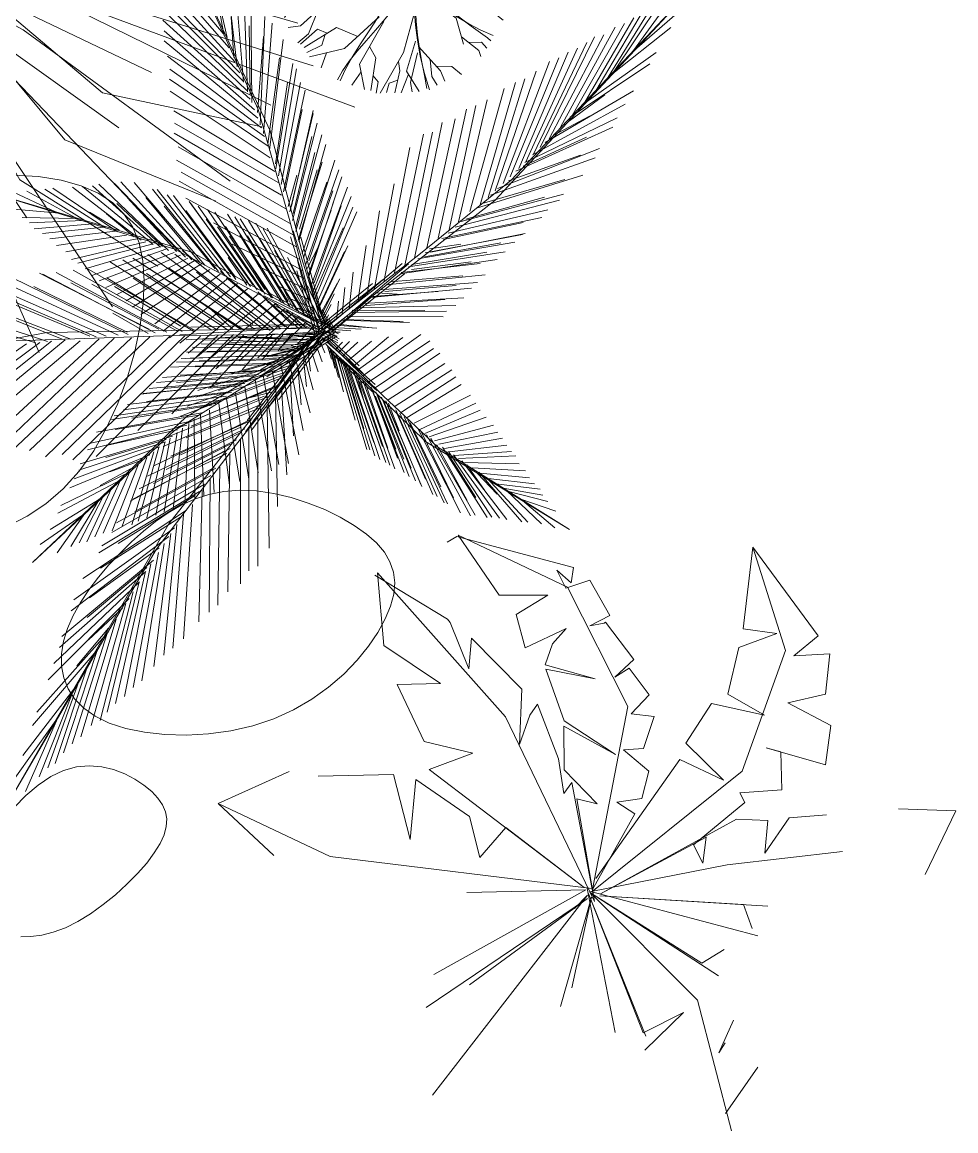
# Model space of a CAD drawing. Header units: metres. Extents: x 2 to 659295185, y -28 to 1124222152.
# Drawn here: x 658249.068 to 658249.552, y 1124153.704 to 1124154.279 of the extents above; entities that cross this region are included whole.
import ezdxf

# ---------------------------------------------------------------- set-up
doc = ezdxf.new("R2010")
doc.units = ezdxf.units.M
doc.header["$MEASUREMENT"] = 0
doc.linetypes.add('0', pattern=[0])
doc.layers.get('0').update_dxf_attribs({"linetype": 'CONTINUOUS'})
doc.layers.add('DPIC_Poligonal P1', color=7, linetype='CONTINUOUS', lineweight=50, true_color=0x46387c)

# ---------------------------------------------------------------- blocks, each defined once
blk = doc.blocks.new('JUNIPER1')
at = {"color": 104, "linetype": 'Continuous', "lineweight": 0}
for p, q in [((0.1128, 0.8098), (0.1066, 0.9591)), ((0.1137, 0.8205), (0.1389, 0.9555)), ((0.1082, 0.7585), (0.0949, 0.9258)), ((0.1065, 0.7399), (0.0873, 0.9053)), ((0.1077, 0.7531), (0.1421, 0.9)), ((0.1037, 0.7101), (0.0782, 0.8934)), ((0.1005, 0.6775), (0.0728, 0.8698)), ((0.097, 0.6428), (0.0652, 0.8493)), ((0.1, 0.6726), (0.1502, 0.8436)), ((0.0934, 0.6107), (0.0555, 0.8321)), ((0.0964, 0.6378), (0.1545, 0.818)), ((0.0869, 0.5542), (0.0354, 0.7921)), ((0.0899, 0.5785), (0.0472, 0.8063)), ((0.0846, 0.5356), (0.0306, 0.7739)), ((0.082, 0.5142), (0.023, 0.7534)), ((0.0886, 0.5678), (0.162, 0.7562)), ((0.0795, 0.4954), (0.0132, 0.7361)), ((0.0843, 0.5331), (0.1657, 0.7253)), ((0.0762, 0.4714), (0.0057, 0.7157)), ((0.0996, 0.631), (0.1228, 0.7147)), ((0.0736, 0.4526), (-0.0041, 0.6984)), ((0.0817, 0.5116), (0.1694, 0.6944)), ((0.0704, 0.4315), (-0.013, 0.6673)), ((0.0784, 0.4875), (0.1744, 0.6742)), ((0.0921, 0.5883), (0.1249, 0.6632)), ((0.0675, 0.4128), (-0.0212, 0.6415)), ((0.0641, 0.3915), (-0.031, 0.6242)), ((0.0714, 0.4381), (0.1797, 0.6252)), ((0.0837, 0.504), (0.146, 0.6265)), ((0.0566, 0.3686), (-0.0413, 0.6015)), ((0.0685, 0.4195), (0.1847, 0.605)), ((0.0786, 0.4632), (0.1587, 0.5915)), ((0.0516, 0.3386), (-0.0537, 0.5628)), ((0.0627, 0.3822), (0.1871, 0.5634)), ((0.0468, 0.3152), (-0.0641, 0.5402)), ((0.066, 0.396), (0.1644, 0.5346)), ((0.0402, 0.2885), (-0.0738, 0.5229)), ((0.0557, 0.3424), (0.1804, 0.5099)), ((0.0343, 0.2597), (-0.08, 0.4939)), ((0.053, 0.3265), (0.1812, 0.496)), ((0.0276, 0.2284), (-0.0953, 0.4723)), ((0.0494, 0.308), (0.1751, 0.467)), ((0.0595, 0.3518), (0.1544, 0.4819)), ((-0.5395, 0.3393), (-0.6765, 0.4599)), ((-0.4813, 0.3074), (-0.6202, 0.4463)), ((-0.4525, 0.2912), (-0.592, 0.4395)), ((0.0222, 0.2049), (-0.0986, 0.4455)), ((0.0464, 0.2922), (0.1752, 0.4478)), ((-0.4348, 0.2812), (-0.5639, 0.4327)), ((-0.4149, 0.2696), (-0.5446, 0.4309)), ((-0.3743, 0.2456), (-0.5001, 0.4195)), ((-0.3591, 0.2363), (-0.4808, 0.4177)), ((0.0152, 0.1814), (-0.1105, 0.4314)), ((0.0501, 0.2928), (0.1525, 0.4169)), ((-0.3287, 0.2177), (-0.4438, 0.4059)), ((0.0381, 0.25), (0.1664, 0.3974)), ((0.0457, 0.2576), (0.1693, 0.4023)), ((-0.5437, 0.3416), (-0.7343, 0.3799)), ((-0.5326, 0.3402), (-0.5974, 0.3924)), ((-0.498, 0.318), (-0.5519, 0.3769)), ((-0.4275, 0.2807), (-0.5128, 0.3857)), ((-0.3937, 0.2615), (-0.4779, 0.3867)), ((-0.3396, 0.2257), (-0.4265, 0.373)), ((-0.2964, 0.197), (-0.3995, 0.3808)), ((-0.2836, 0.1887), (-0.3872, 0.3769)), ((0.0098, 0.1534), (-0.1151, 0.3939)), ((0.0343, 0.2315), (0.1637, 0.376)), ((-0.5169, 0.327), (-0.7226, 0.3642)), ((-0.2686, 0.1788), (-0.3641, 0.3607)), ((-0.256, 0.1704), (-0.3473, 0.3543)), ((0.0417, 0.2426), (0.1431, 0.3579)), ((-0.4902, 0.3124), (-0.7029, 0.347)), ((-0.4701, 0.3011), (-0.6947, 0.3301)), ((-0.3033, 0.204), (-0.384, 0.3448)), ((-0.2261, 0.1578), (-0.3097, 0.3328)), ((0.0293, 0.2078), (0.1604, 0.3493)), ((-0.4547, 0.2924), (-0.6805, 0.319)), ((-0.2552, 0.1743), (-0.3281, 0.3207)), ((-0.222, 0.1475), (-0.3065, 0.3281)), ((-0.2072, 0.1373), (-0.2887, 0.3181)), ((0.0043, 0.1296), (-0.0943, 0.3185)), ((0.0247, 0.1866), (0.1577, 0.3278)), ((0.0321, 0.2152), (0.1329, 0.3261)), ((-0.4369, 0.2824), (-0.6653, 0.3043)), ((-0.4214, 0.2734), (-0.6536, 0.2885)), ((-0.2144, 0.1487), (-0.28, 0.2909)), ((-0.1883, 0.1241), (-0.2666, 0.3055)), ((-0.1714, 0.1122), (-0.2489, 0.2955)), ((0.017, 0.1524), (0.158, 0.2894)), ((0.0248, 0.1896), (0.136, 0.3007)), ((0.0373, 0.2075), (0.1204, 0.2925)), ((0.0399, 0.261), (0.0829, 0.3067)), ((-0.4017, 0.2619), (-0.6384, 0.2738)), ((-0.1939, 0.1295), (-0.2558, 0.2697)), ((-0.1741, 0.1133), (-0.2327, 0.2641)), ((-0.1444, 0.0927), (-0.2153, 0.2826)), ((-0.132, 0.0838), (-0.1976, 0.2726)), ((-0.1133, 0.0701), (-0.1843, 0.265)), ((0.0135, 0.1368), (0.1553, 0.268)), ((-0.3862, 0.2528), (-0.6266, 0.2581)), ((-0.3689, 0.2423), (-0.6026, 0.2384)), ((-0.1853, 0.1322), (-0.2309, 0.2456)), ((-0.1127, 0.0686), (-0.1815, 0.2577)), ((-0.0988, 0.0594), (-0.1631, 0.2561)), ((-0.0885, 0.0516), (-0.1454, 0.2461)), ((0.0002, 0.1133), (-0.0841, 0.2589)), ((0.0068, 0.1121), (0.1478, 0.2465)), ((0.0079, 0.1132), (0.1533, 0.2519)), ((0.0191, 0.1615), (0.1247, 0.2601)), ((-0.3537, 0.233), (-0.583, 0.2211)), ((-0.3363, 0.2223), (-0.5712, 0.2054)), ((-0.1515, 0.0979), (-0.2012, 0.2388)), ((-0.132, 0.0945), (-0.181, 0.2323)), ((-0.0969, 0.0671), (-0.1498, 0.2197)), ((-0.0762, 0.0425), (-0.1302, 0.2314)), ((-0.067, 0.0355), (-0.1183, 0.2292)), ((0.0036, 0.0948), (0.1528, 0.2273)), ((0.0228, 0.1405), (0.126, 0.2373)), ((-0.3189, 0.2068), (-0.5551, 0.1871)), ((-0.2311, 0.1531), (-0.2561, 0.2123)), ((-0.1159, 0.0719), (-0.1602, 0.2005)), ((-0.0245, 0.0049), (0.0159, 0.2049)), ((-0.0147, 0.0125), (0.0256, 0.2125)), ((0.0004, 0.0816), (0.1501, 0.2059)), ((0.0087, 0.1164), (0.1054, 0.2053)), ((0.011, 0.0955), (0.1256, 0.2013)), ((-0.2945, 0.1914), (-0.5257, 0.1613)), ((-0.2758, 0.1786), (-0.5095, 0.143)), ((-0.0813, 0.0432), (-0.1196, 0.1876)), ((-0.0061, 0.0909), (-0.0625, 0.1888)), ((-0.0034, 0.0661), (0.1425, 0.1855)), ((-0.2548, 0.1628), (-0.4978, 0.1272)), ((-0.0577, 0.0286), (-0.0903, 0.1661)), ((-0.0312, 0.0038), (0.0052, 0.1544)), ((-0.0063, 0.0543), (0.1447, 0.1727)), ((-0.0045, 0.0715), (0.108, 0.1597)), ((0.013, 0.1289), (0.0538, 0.1569)), ((-0.2318, 0.147), (-0.4747, 0.1111)), ((-0.1252, 0.0806), (-0.1357, 0.1316)), ((-0.0602, 0.0338), (-0.0887, 0.1525)), ((-0.0355, 0.0047), (-0.0057, 0.1374)), ((-0.2069, 0.1294), (-0.4611, 0.0882)), ((-0.1883, 0.1159), (-0.4389, 0.0756)), ((-0.0313, 0.0167), (-0.1739, 0.1214)), ((-0.0112, 0.0696), (-0.0495, 0.1314)), ((-0.0104, 0.0117), (0.0097, 0.1201)), ((-0.0091, 0.0425), (0.0994, 0.1227)), ((-0.0055, 0.0469), (0.0881, 0.1163)), ((0.0923, -0.0174), (0.1316, 0.1182)), ((0.1097, -0.0181), (0.1533, 0.1193)), ((0.126, -0.0208), (0.1681, 0.1114)), ((0.1412, -0.0221), (0.1836, 0.1122)), ((-0.1702, 0.1008), (-0.4307, 0.0588)), ((-0.0616, 0.0072), (-0.2607, 0.0877)), ((-0.0494, 0.0092), (-0.2425, 0.0882)), ((-0.0402, 0.0107), (-0.2369, 0.0941)), ((-0.0302, 0.0002), (-0.1904, 0.1095)), ((-0.0452, 0.0192), (-0.0627, 0.1048)), ((-0.0501, 0.0306), (-0.0608, 0.0942)), ((-0.0153, 0.0534), (-0.0437, 0.0973)), ((0.0769, -0.016), (0.1074, 0.0909)), ((0.1612, -0.0236), (0.2043, 0.1024)), ((0.1794, -0.0246), (0.2227, 0.1012)), ((0.1969, -0.0265), (0.2376, 0.0954)), ((0.2117, -0.0274), (0.2556, 0.0898)), ((-0.1477, 0.0857), (-0.3997, 0.0412)), ((-0.1289, 0.0721), (-0.3269, 0.0366)), ((-0.1167, -0.0022), (-0.3156, 0.0671)), ((-0.1046, -0.0001), (-0.301, 0.0718)), ((-0.0863, 0.0031), (-0.29, 0.0754)), ((-0.0847, 0.0026), (-0.2823, 0.0728)), ((-0.0719, 0.0055), (-0.2754, 0.0829)), ((-0.0786, 0.0113), (-0.2373, 0.0695)), ((-0.0516, 0.0066), (-0.1983, 0.0687)), ((-0.031, 0.0122), (-0.1695, 0.0738)), ((-0.0366, 0.0138), (-0.1563, 0.0667)), ((-0.0316, -0.007), (-0.1502, 0.0814)), ((-0.0313, 0.0167), (-0.1187, 0.0742)), ((-0.0405, 0.0176), (-0.0525, 0.0745)), ((-0.0183, 0.0402), (-0.0372, 0.0686)), ((-0.013, 0.0266), (0.0555, 0.0737)), ((-0.0048, 0.0355), (0.0469, 0.0681)), ((0.0661, -0.0148), (0.0843, 0.0745)), ((0.2299, -0.0275), (0.2829, 0.0847)), ((0.2463, -0.0308), (0.301, 0.0791)), ((0.259, -0.0307), (0.3159, 0.0733)), ((0.2702, -0.0306), (0.3341, 0.0699)), ((0.2829, -0.0304), (0.3554, 0.0667)), ((-0.1591, -0.0103), (-0.3523, 0.0496)), ((-0.1429, -0.0071), (-0.3376, 0.0544)), ((-0.1447, -0.0081), (-0.3035, 0.0457)), ((-0.1161, 0.0623), (-0.2716, 0.0265)), ((-0.1237, -0.0035), (-0.2704, 0.0497)), ((-0.1146, 0.0062), (-0.2584, 0.0581)), ((-0.0888, 0.0027), (-0.2224, 0.0519)), ((-0.0987, 0.0482), (-0.2032, 0.0244)), ((-0.0338, -0.0111), (-0.1391, 0.0645)), ((-0.0184, 0.0142), (-0.1039, 0.0542)), ((-0.0305, 0.018), (-0.0934, 0.0491)), ((-0.036, 0.0126), (-0.0441, 0.0547)), ((0.0508, -0.0126), (0.0632, 0.0473)), ((0.2939, -0.0301), (0.3703, 0.0609)), ((0.308, -0.0296), (0.3854, 0.0574)), ((0.3191, -0.0292), (0.4003, 0.0516)), ((0.3314, -0.0285), (0.4154, 0.048)), ((0.3422, -0.028), (0.4277, 0.0465)), ((-0.2341, -0.0264), (-0.4328, 0.0234)), ((-0.2224, -0.0238), (-0.4218, 0.0297)), ((-0.2018, -0.0132), (-0.3905, 0.0397)), ((-0.1909, -0.0168), (-0.3852, 0.0389)), ((-0.177, -0.0139), (-0.3706, 0.0437)), ((-0.1898, -0.0115), (-0.3426, 0.0329)), ((-0.1658, -0.0104), (-0.3155, 0.035)), ((-0.1657, -0.0037), (-0.2855, 0.0358)), ((-0.0997, 0.0022), (-0.1505, 0.026)), ((-0.0819, 0.0357), (-0.1488, 0.018)), ((-0.0693, 0.0261), (-0.1172, 0.0123)), ((-0.0156, 0.0161), (-0.0724, 0.0425)), ((-0.0096, 0.0158), (-0.0514, 0.0358)), ((-0.028, 0.0055), (-0.0358, 0.035)), ((-0.0005, 0.0165), (-0.0305, 0.0292)), ((-0.019, 0.0045), (0.0039, 0.0225)), ((-0.0156, 0.0151), (0.0183, 0.0377)), ((0.0368, -0.0111), (0.043, 0.0289)), ((0.3562, -0.0272), (0.4424, 0.0385)), ((0.3746, -0.0258), (0.4606, 0.0351)), ((0.3929, -0.0245), (0.4755, 0.0294)), ((0.4125, -0.0228), (0.4906, 0.0258)), ((0.4309, -0.0211), (0.5059, 0.0244)), ((-0.2882, -0.0398), (-0.4987, 0.0019)), ((-0.2593, -0.0325), (-0.4621, 0.0138)), ((-0.2478, -0.0296), (-0.4547, 0.019)), ((-0.2679, -0.0325), (-0.4238, 0.0019)), ((-0.2259, -0.021), (-0.3846, 0.0214)), ((-0.1988, -0.019), (-0.2617, 0.0009)), ((-0.0089, 0.0174), (-0.1587, -0.0148)), ((-0.012, 0.0211), (-0.1522, -0.0032)), ((0.0038, 0.012), (-0.146, -0.0202)), ((0.0102, 0.0069), (-0.1077, -0.0125)), ((-0.012, 0.0211), (-0.0917, 0.0023)), ((-0.0588, 0.0185), (-0.09, 0.009)), ((0.0133, 0.0032), (-0.0886, -0.0158)), ((-0.0243, 0.0001), (-0.0734, -0.1334)), ((-0.0195, 0.001), (-0.0665, -0.1448)), ((-0.0085, 0.0093), (-0.0555, -0.1365)), ((-0.0448, 0.0018), (-0.0479, -0.0491)), ((-0.0243, 0.0001), (-0.0478, -0.0783)), ((-0.0009, 0.0123), (-0.0431, -0.0995)), ((-0.0146, 0.0078), (-0.0405, -0.0118)), ((-0.032, 0.0037), (-0.0332, -0.0334)), ((0.0039, 0.0131), (-0.0307, -0.0847)), ((-0.0218, 0.0056), (-0.0221, -0.0189)), ((-0.0112, 0.0003), (0.0743, -0.0067)), ((0.0176, -0.0092), (0.0196, 0.0103)), ((0.0262, -0.0099), (0.0297, 0.0195)), ((0.4476, -0.0195), (0.5177, 0.0185)), ((0.458, -0.0184), (0.5328, 0.0149)), ((0.4865, -0.0154), (0.5571, 0.0097)), ((-0.3147, -0.0471), (-0.5207, -0.0135)), ((-0.299, -0.0416), (-0.4627, -0.0071)), ((-0.053, -0.0098), (-0.2416, -0.178)), ((-0.057, -0.0056), (-0.2336, -0.1528)), ((-0.0369, -0.0098), (-0.2255, -0.178)), ((-0.1695, -0.0183), (-0.2059, -0.1963)), ((-0.1514, -0.0151), (-0.1876, -0.1903)), ((-0.0289, -0.014), (-0.1774, -0.1359)), ((-0.065, -0.0225), (-0.173, -0.0159)), ((-0.1318, -0.0131), (-0.1694, -0.1953)), ((-0.0803, -0.025), (-0.1598, -0.017)), ((-0.057, -0.0056), (-0.1573, -0.0981)), ((-0.0249, -0.0182), (-0.1533, -0.1275)), ((-0.0261, -0.0207), (-0.1486, -0.1099)), ((-0.1111, -0.0084), (-0.1437, -0.1869)), ((-0.0614, -0.017), (-0.1333, -0.0131)), ((-0.0927, -0.0051), (-0.1179, -0.1457)), ((-0.0538, -0.0131), (-0.1068, -0.0091)), ((-0.0216, -0.0089), (-0.0989, -0.0629)), ((-0.0798, -0.0032), (-0.0922, -0.1182)), ((-0.0308, -0.0175), (-0.0892, -0.0563)), ((-0.0425, -0.0052), (-0.0803, -0.0052)), ((-0.0217, -0.0054), (-0.073, -0.0415)), ((-0.0615, -0.001), (-0.07, -0.0782)), ((-0.0185, -0.0004), (-0.0568, -0.0266)), ((-0.0277, -0.011), (-0.0455, -0.0375)), ((-0.0343, -0.0214), (-0.0318, -0.2283)), ((-0.0343, -0.0214), (-0.0277, -0.144)), ((-0.0299, -0.021), (-0.0209, -0.2482)), ((-0.0223, -0.0098), (-0.0133, -0.2369)), ((-0.0161, -0.0065), (-0.0151, -0.1794)), ((-0.0158, -0.0161), (0.0053, -0.0286)), ((-0.004, -0.0088), (0.1219, -0.0156)), ((-0.0007, -0.0133), (0.0231, -0.03)), ((0.0061, -0.0158), (0.132, -0.0226)), ((0.0068, -0.0147), (0.04, -0.0398)), ((0.0085, -0.0195), (0.1259, -0.0305)), ((0.0085, -0.0195), (0.0756, -0.0217)), ((0.0117, -0.0163), (0.0568, -0.0497)), ((0.0142, -0.0154), (0.082, -0.0659)), ((0.024, -0.021), (0.0737, -0.0595)), ((0.0247, -0.0165), (0.1348, -0.0958)), ((0.0292, -0.0189), (0.1244, -0.0873)), ((0.0324, -0.0173), (0.1891, -0.1267)), ((0.0402, -0.0181), (0.194, -0.1232)), ((0.0422, -0.0165), (0.1589, -0.098)), ((0.0504, -0.0191), (0.2091, -0.1267)), ((0.059, -0.02), (0.2216, -0.1261)), ((0.0697, -0.0204), (0.228, -0.1195)), ((0.071, -0.0212), (0.2342, -0.1233)), ((0.0731, -0.0214), (0.18, -0.0898)), ((0.455, -0.0187), (0.5505, -0.0276)), ((0.4925, -0.0147), (0.5761, -0.0176)), ((-0.3279, -0.0508), (-0.5281, -0.0241)), ((-0.3486, -0.0531), (-0.4907, -0.0301)), ((-0.2948, -0.0416), (-0.3483, -0.1935)), ((-0.2751, -0.0403), (-0.3264, -0.1946)), ((-0.2536, -0.0346), (-0.2935, -0.1921)), ((-0.236, -0.0309), (-0.2716, -0.1931)), ((-0.0808, -0.0354), (-0.2559, -0.0304)), ((-0.215, -0.0276), (-0.2534, -0.1954)), ((-0.0879, -0.0369), (-0.2392, -0.0329)), ((-0.1933, -0.023), (-0.2314, -0.1909)), ((-0.0294, -0.0295), (-0.2, -0.1582)), ((-0.0327, -0.0382), (-0.1976, -0.1659)), ((-0.0315, -0.0414), (-0.1587, -0.1373)), ((-0.0302, -0.0248), (-0.1359, -0.102)), ((-0.0282, -0.0366), (-0.083, -0.1084)), ((-0.0692, -0.0402), (-0.0694, -0.0835)), ((-0.0297, -0.031), (-0.0659, -0.079)), ((-0.0284, -0.0234), (-0.0557, -0.0582)), ((-0.0239, -0.0379), (0.0186, -0.066)), ((-0.0192, -0.0259), (0.0123, -0.0454)), ((0.0641, -0.0261), (0.1911, -0.1071)), ((0.0821, -0.0234), (0.1225, -0.0534)), ((0.0864, -0.0227), (0.2435, -0.1228)), ((0.0942, -0.0299), (0.2092, -0.1026)), ((0.0965, -0.0235), (0.2559, -0.1221)), ((0.1023, -0.024), (0.2198, -0.0984)), ((0.1185, -0.0253), (0.2749, -0.1168)), ((0.12, -0.025), (0.2473, -0.1024)), ((0.132, -0.0263), (0.2874, -0.1162)), ((0.1371, -0.033), (0.2332, -0.0906)), ((0.1376, -0.0277), (0.258, -0.0965)), ((0.1471, -0.0273), (0.3029, -0.1154)), ((0.1575, -0.032), (0.2805, -0.1007)), ((0.1588, -0.028), (0.3153, -0.1147)), ((0.1655, -0.028), (0.216, -0.0576)), ((0.1675, -0.0333), (0.3196, -0.1165)), ((0.1853, -0.0293), (0.3461, -0.1153)), ((0.1879, -0.0322), (0.316, -0.1006)), ((0.195, -0.0297), (0.3556, -0.1127)), ((0.2066, -0.0301), (0.3741, -0.1139)), ((0.2163, -0.0303), (0.3805, -0.1114)), ((0.2234, -0.0322), (0.3497, -0.0936)), ((0.2407, -0.0308), (0.4115, -0.1098)), ((0.2497, -0.0317), (0.3825, -0.0948)), ((0.2631, -0.0307), (0.4308, -0.1023)), ((0.2742, -0.0306), (0.4376, -0.0954)), ((0.2914, -0.0332), (0.4072, -0.0825)), ((0.3034, -0.0298), (0.4587, -0.0845)), ((0.3151, -0.032), (0.4165, -0.0673)), ((0.3176, -0.0293), (0.4655, -0.0777)), ((0.33, -0.0286), (0.4785, -0.0705)), ((0.35, -0.0275), (0.4915, -0.0633)), ((0.3626, -0.0277), (0.4212, -0.045)), ((0.3887, -0.0282), (0.4455, -0.0363)), ((0.3901, -0.0247), (0.5176, -0.0489)), ((0.4097, -0.023), (0.5275, -0.0419)), ((-0.3791, -0.0663), (-0.5593, -0.0548)), ((-0.3624, -0.0612), (-0.5519, -0.0442)), ((-0.3765, -0.0622), (-0.5001, -0.0517)), ((-0.3679, -0.0629), (-0.4506, -0.1941)), ((-0.3512, -0.0578), (-0.4323, -0.1936)), ((-0.3382, -0.0538), (-0.4141, -0.1959)), ((-0.3232, -0.0495), (-0.3885, -0.193)), ((-0.3099, -0.0458), (-0.3666, -0.1913)), ((-0.104, -0.0544), (-0.348, -0.0593)), ((-0.0924, -0.0449), (-0.3411, -0.0449)), ((-0.1068, -0.0606), (-0.2922, -0.0606)), ((-0.0408, -0.0595), (-0.2095, -0.197)), ((-0.0371, -0.0498), (-0.2063, -0.1819)), ((-0.0491, -0.0624), (-0.1788, -0.1708)), ((-0.0281, -0.0549), (-0.1137, -0.1746)), ((-0.0306, -0.0607), (-0.1044, -0.1643)), ((-0.0981, -0.064), (-0.1017, -0.1558)), ((-0.082, -0.0511), (-0.0832, -0.1172)), ((-0.034, -0.0487), (-0.0761, -0.0998)), ((-0.0299, -0.0537), (0.0327, -0.0997)), ((-0.0199, -0.0496), (0.0053, -0.0742)), ((-0.0196, -0.0647), (0.0184, -0.103)), ((-0.4174, -0.0789), (-0.5887, -0.0807)), ((-0.3937, -0.0711), (-0.574, -0.0677)), ((-0.4247, -0.0813), (-0.52, -0.1894)), ((-0.4323, -0.0827), (-0.5034, -0.0805)), ((-0.4082, -0.0759), (-0.5017, -0.1944)), ((-0.3955, -0.0717), (-0.4871, -0.1924)), ((-0.3809, -0.0669), (-0.4688, -0.1919)), ((-0.1324, -0.0777), (-0.3895, -0.0931)), ((-0.1194, -0.067), (-0.3711, -0.0738)), ((-0.1408, -0.0725), (-0.3414, -0.0884)), ((-0.0458, -0.0732), (-0.2103, -0.2135)), ((-0.0446, -0.072), (-0.2042, -0.2081)), ((-0.0467, -0.0755), (-0.1561, -0.1667)), ((-0.0281, -0.0685), (-0.1455, -0.2424)), ((-0.028, -0.082), (-0.1403, -0.2554)), ((-0.1191, -0.0813), (-0.1293, -0.2234)), ((-0.0257, -0.0874), (-0.1132, -0.2171)), ((-0.0517, -0.0852), (-0.0978, -0.1174)), ((-0.0419, -0.0828), (0.0672, -0.175)), ((-0.0371, -0.0707), (0.0563, -0.1389)), ((-0.0196, -0.0833), (0.0322, -0.1377)), ((-0.4876, -0.1036), (-0.6291, -0.1185)), ((-0.4645, -0.0953), (-0.6181, -0.1067)), ((-0.4909, -0.1048), (-0.5784, -0.1894)), ((-0.4679, -0.0964), (-0.5601, -0.1889)), ((-0.4463, -0.0889), (-0.5419, -0.1911)), ((-0.4633, -0.0905), (-0.5314, -0.0989)), ((-0.1504, -0.0926), (-0.4079, -0.1172)), ((-0.1484, -0.0924), (-0.3981, -0.1161)), ((-0.1863, -0.1082), (-0.3679, -0.1241)), ((-0.1536, -0.0952), (-0.3225, -0.1082)), ((-0.1673, -0.1042), (-0.2317, -0.1003)), ((-0.0564, -0.1022), (-0.2159, -0.2398)), ((-0.0523, -0.0906), (-0.2127, -0.2248)), ((-0.0627, -0.0962), (-0.1795, -0.1947)), ((-0.0588, -0.1088), (-0.1783, -0.2093)), ((-0.1422, -0.0988), (-0.1569, -0.3102)), ((-0.0279, -0.0999), (-0.1427, -0.2797)), ((-0.0482, -0.1004), (0.09, -0.2179)), ((-0.0195, -0.1078), (0.0585, -0.1953)), ((-0.5408, -0.1234), (-0.6548, -0.1433)), ((-0.5443, -0.1248), (-0.6295, -0.1897)), ((-0.5321, -0.1202), (-0.6113, -0.1892)), ((-0.5125, -0.1128), (-0.5967, -0.1926)), ((-0.1887, -0.1247), (-0.4401, -0.151)), ((-0.1735, -0.1118), (-0.4217, -0.1317)), ((-0.1816, -0.1314), (-0.2214, -0.4694)), ((-0.0653, -0.1273), (-0.2159, -0.2652)), ((-0.0654, -0.1294), (-0.1913, -0.24)), ((-0.1585, -0.1119), (-0.1892, -0.3778)), ((-0.0279, -0.115), (-0.1402, -0.3035)), ((-0.0348, -0.118), (-0.1202, -0.2672)), ((-0.0545, -0.1207), (0.0844, -0.2443)), ((-0.5848, -0.1404), (-0.6842, -0.1638)), ((-0.5778, -0.1377), (-0.6588, -0.191)), ((-0.2218, -0.1527), (-0.4678, -0.1896)), ((-0.1975, -0.1321), (-0.383, -0.1479)), ((-0.0707, -0.1429), (-0.2191, -0.2803)), ((-0.0739, -0.1488), (-0.1881, -0.2558)), ((-0.0797, -0.1454), (-0.1738, -0.2294)), ((-0.0277, -0.1361), (-0.1348, -0.3301)), ((-0.0268, -0.1345), (-0.1309, -0.3226)), ((-0.0276, -0.1398), (-0.0998, -0.2652)), ((-0.0627, -0.1386), (0.071, -0.2576)), ((-0.0202, -0.1526), (0.1203, -0.3246)), ((-0.0201, -0.1338), (0.0961, -0.2638)), ((-0.2421, -0.1703), (-0.4862, -0.2089)), ((-0.2241, -0.1558), (-0.4246, -0.1796)), ((-0.2506, -0.1637), (-0.4019, -0.1835)), ((-0.2324, -0.173), (-0.2767, -0.508)), ((-0.2078, -0.1551), (-0.2536, -0.5032)), ((-0.0809, -0.1738), (-0.2263, -0.3142)), ((-0.0765, -0.1603), (-0.2231, -0.2991)), ((-0.0849, -0.1701), (-0.1998, -0.2802)), ((-0.0274, -0.1631), (-0.1329, -0.3479)), ((-0.0355, -0.1699), (-0.1119, -0.3059)), ((-0.0689, -0.156), (0.067, -0.2764)), ((-0.0288, -0.1545), (-0.0615, -0.1972)), ((-0.2647, -0.1901), (-0.5092, -0.233)), ((-0.2808, -0.1954), (-0.4738, -0.2311)), ((-0.2506, -0.1756), (-0.4398, -0.2073)), ((-0.2553, -0.1923), (-0.2997, -0.5321)), ((-0.0895, -0.1814), (-0.2296, -0.3184)), ((-0.083, -0.1817), (-0.1317, -0.2262)), ((-0.0271, -0.181), (-0.1304, -0.3718)), ((-0.0269, -0.1913), (-0.1052, -0.33)), ((-0.0767, -0.1789), (0.0496, -0.2959)), ((-0.0198, -0.1798), (0.1585, -0.3991)), ((-0.296, -0.2073), (-0.5343, -0.2549)), ((-0.2822, -0.2056), (-0.5276, -0.2523)), ((-0.2922, -0.2152), (-0.3717, -0.2271)), ((-0.2852, -0.2182), (-0.3319, -0.5418)), ((-0.0906, -0.2045), (-0.2366, -0.3504)), ((-0.0941, -0.2159), (-0.2366, -0.3631)), ((-0.0947, -0.2061), (-0.2109, -0.3224)), ((-0.0836, -0.2), (0.0425, -0.3171)), ((-0.0183, -0.2115), (0.1629, -0.4408)), ((-0.3262, -0.239), (-0.5268, -0.2826)), ((-0.0983, -0.2294), (-0.2438, -0.3843)), ((-0.1015, -0.2408), (-0.243, -0.3932)), ((-0.0263, -0.22), (-0.1209, -0.4129)), ((-0.0256, -0.2233), (-0.1064, -0.3771)), ((-0.0968, -0.2369), (0.0196, -0.3502)), ((-0.0912, -0.2198), (0.0314, -0.3318)), ((-0.0195, -0.2389), (0.1549, -0.4596)), ((-0.3365, -0.2546), (-0.5875, -0.315)), ((-0.3219, -0.2412), (-0.5737, -0.2957)), ((-0.3125, -0.2424), (-0.3596, -0.5659)), ((-0.1058, -0.2483), (-0.2136, -0.366)), ((-0.0256, -0.2442), (-0.1183, -0.4368)), ((-0.1027, -0.2584), (0.0053, -0.38)), ((-0.0266, -0.2531), (-0.0974, -0.4034)), ((-0.0335, -0.2464), (-0.0934, -0.3634)), ((-0.3683, -0.2841), (-0.6243, -0.3536)), ((-0.3538, -0.2704), (-0.6151, -0.3392)), ((-0.3611, -0.2835), (-0.4102, -0.59)), ((-0.3389, -0.2639), (-0.3826, -0.5756)), ((-0.1097, -0.2695), (-0.251, -0.4309)), ((-0.1135, -0.2797), (-0.2252, -0.4043)), ((-0.0248, -0.2712), (-0.1152, -0.4665)), ((-0.1114, -0.2761), (-0.0065, -0.3984)), ((-0.019, -0.2658), (0.1581, -0.4894)), ((-0.3792, -0.2905), (-0.576, -0.346)), ((-0.1165, -0.2961), (-0.2487, -0.4577)), ((-0.1187, -0.3047), (-0.0271, -0.4329)), ((-0.1153, -0.2913), (-0.0176, -0.4131)), ((-0.0295, -0.3028), (-0.1143, -0.4965)), ((-0.024, -0.2922), (-0.1126, -0.4903)), ((-0.0293, -0.2855), (-0.0996, -0.4407)), ((-0.0231, -0.3047), (-0.0537, -0.367)), ((-0.018, -0.3015), (0.1485, -0.5174)), ((-0.4047, -0.3184), (-0.6704, -0.4019)), ((-0.413, -0.3265), (-0.4793, -0.6335)), ((-0.3882, -0.3096), (-0.4517, -0.619)), ((-0.12, -0.3094), (-0.2432, -0.4693)), ((-0.1283, -0.3284), (-0.2193, -0.44)), ((-0.1225, -0.3197), (-0.0374, -0.4565)), ((-0.4183, -0.3296), (-0.625, -0.3909)), ((-0.4321, -0.3452), (-0.5023, -0.6431)), ((-0.1282, -0.3444), (-0.2377, -0.5001)), ((-0.1295, -0.35), (-0.0572, -0.4873)), ((-0.1256, -0.333), (-0.0485, -0.4712)), ((-0.022, -0.3402), (-0.109, -0.5471)), ((-0.0253, -0.3419), (-0.0945, -0.5069)), ((-0.0168, -0.3342), (0.1495, -0.5504)), ((-0.4547, -0.3674), (-0.7072, -0.4694)), ((-0.4381, -0.3511), (-0.698, -0.4453)), ((-0.4488, -0.3615), (-0.5299, -0.6624)), ((-0.1321, -0.3615), (-0.2322, -0.5117)), ((-0.1343, -0.3571), (-0.2053, -0.459)), ((-0.1325, -0.3633), (-0.0682, -0.502)), ((-0.0211, -0.358), (-0.1043, -0.5677)), ((-0.0168, -0.3649), (0.1443, -0.572)), ((-0.4676, -0.3802), (-0.5622, -0.6865)), ((-0.1353, -0.3766), (-0.2283, -0.531)), ((-0.1384, -0.3914), (-0.0825, -0.5317)), ((-0.1356, -0.3784), (-0.0769, -0.518)), ((-0.02, -0.379), (-0.1033, -0.6007)), ((-0.0158, -0.3915), (0.1397, -0.5995)), ((-0.1403, -0.4009), (-0.2244, -0.5502)), ((-0.1445, -0.4157), (-0.182, -0.4762)), ((-0.1419, -0.4085), (-0.0959, -0.545)), ((-0.0189, -0.3969), (-0.0992, -0.6154)), ((-0.0203, -0.4082), (-0.0808, -0.5772)), ((-0.1462, -0.4309), (-0.1054, -0.5648)), ((-0.0134, -0.4253), (0.137, -0.6449)), ((-0.1498, -0.4499), (-0.2166, -0.5886)), ((-0.1532, -0.4465), (-0.1801, -0.5096)), ((-0.1504, -0.4534), (-0.1165, -0.5795)), ((-0.0161, -0.4418), (-0.0928, -0.6749)), ((-0.016, -0.4576), (-0.0778, -0.6369)), ((-0.0153, -0.4522), (0.1324, -0.6724)), ((-0.1541, -0.4741), (-0.2119, -0.6041)), ((-0.1547, -0.4776), (-0.1252, -0.5956)), ((-0.0134, -0.4761), (0.1271, -0.694)), ((-0.1586, -0.5002), (-0.1315, -0.613)), ((-0.0128, -0.4836), (-0.0805, -0.7188)), ((-0.0117, -0.497), (0.1253, -0.7242)), ((-0.162, -0.5209), (-0.1418, -0.624)), ((-0.0111, -0.5045), (-0.0708, -0.7389)), ((-0.0097, -0.5208), (0.1242, -0.7604)), ((-0.1635, -0.53), (-0.2033, -0.6387)), ((-0.1641, -0.5337), (-0.1505, -0.64)), ((-0.0121, -0.5337), (-0.0587, -0.6962)), ((-0.0077, -0.5417), (0.1189, -0.782)), ((-0.1696, -0.5692), (-0.164, -0.666)), ((-0.006, -0.5596), (-0.054, -0.7899)), ((-0.0052, -0.5685), (0.1165, -0.8063)), ((-0.1708, -0.5766), (-0.2002, -0.6744)), ((-0.0034, -0.5866), (-0.0443, -0.81)), ((-0.0072, -0.5791), (-0.038, -0.7299)), ((-0.0031, -0.5894), (0.1113, -0.8279)), ((-0.0008, -0.6104), (-0.0333, -0.842)), ((-0.0005, -0.6132), (0.1088, -0.8522)), ((0.0017, -0.6339), (0.1086, -0.8732)), ((0.0034, -0.649), (-0.0223, -0.874)), ((0.0049, -0.6721), (-0.0089, -0.7627)), ((0.0047, -0.6609), (0.1005, -0.8921)), ((0.009, -0.6965), (0.0987, -0.9223)), ((0.0079, -0.7203), (0.0055, -0.8173)), ((0.0126, -0.7266), (-0.0004, -0.9381)), ((0.0133, -0.7321), (0.0935, -0.9439)), ((0.0175, -0.765), (0.01, -0.9641)), ((0.0182, -0.7705), (0.091, -0.9682)), ((0.0229, -0.8065), (0.0914, -0.9952)), ((0.0273, -0.8393), (0.0855, -1.0109)), ((0.0293, -0.8539), (0.0313, -1.0222)), ((0.0301, -0.8598), (0.0831, -1.0352)), ((0.038, -0.9162), (0.0798, -1.0746)), ((0.0397, -0.928), (0.0477, -1.0808))]:
    blk.add_line(p, q, dxfattribs=at)
at = {"color": 100, "linetype": 'Continuous', "lineweight": 0}
for p, q in [((-0.0104, 0.0117), (0.0318, 0.1922)), ((-0.0335, 0.0127), (-0.1937, 0.122)), ((-0.0128, 0.0213), (0.0326, 0.0529)), ((-0.0117, -0.0061), (-0.0087, -0.1578)), ((-0.0089, -0.0034), (0.0898, -0.0134))]:
    blk.add_line(p, q, dxfattribs=at)
for points in [[(0.1296, 1.017), (0.0822, 0.4677), (0.0305, 0.2388), (-0.0283, -0.0013)], [(0.1296, 1.017), (0.0817, 0.4163), (-0.0198, -0.0013)], [(-0.8581, 0.5026), (-0.3518, 0.2486), (-0.0232, 0.0028)], [(-0.8581, 0.5026), (-0.3964, 0.2667), (-0.2149, 0.136), (-0.0261, -0.0058)], [(-0.9375, -0.9), (-0.45, -0.3375), (-0.0375, 0)], [(-0.7117, -0.1912), (-0.3241, -0.0354), (0.0034, 0.0178)], [(-0.7117, -0.1912), (-0.3542, -0.0517), (-0.178, -0.0193), (0.0107, 0.0109)], [(-0.1903, -0.712), (-0.1323, -0.3326), (-0.0723, -0.1638), (-0.0041, 0.0147)], [(-0.1903, -0.712), (-0.1314, -0.2984), (-0.0137, 0.0118)], [(-0.9375, -0.9), (-0.4878, -0.3885), (-0.266, -0.2003), (-0.0283, -0.0067)], [(0.0715, -1.1438), (-0.0263, -0.4843), (-0.0283, -0.0046)], [(0.0715, -1.1438), (-0.0145, -0.5396), (-0.0194, -0.2779), (-0.0201, -0.0019)], [(0.6008, -0.0017), (0.296, -0.0356), (0.1483, -0.0232), (-0.0096, -0.0064)], [(0.6008, -0.0017), (0.27, -0.042), (-0.004, -0.0135)]]:
    blk.add_lwpolyline(points, dxfattribs=at)
blk = doc.blocks.new('PIEDRA5')
at = {"color": 42, "linetype": '0', "lineweight": 0}
for points in [[(-0.0988, 0.0625), (-0.0807, 0.1029), (-0.0671, 0.1452), (-0.0585, 0.1897), (-0.0554, 0.2367), (-0.058, 0.2862), (-0.0659, 0.3373), (-0.0785, 0.3887), (-0.095, 0.4394), (-0.1149, 0.4882), (-0.1375, 0.5338), (-0.1621, 0.5752), (-0.1881, 0.6112), (-0.2149, 0.6408), (-0.2426, 0.6638), (-0.2715, 0.6803), (-0.3017, 0.6902), (-0.3335, 0.6937), (-0.367, 0.6907), (-0.4024, 0.6812), (-0.44, 0.6653), (-0.4798, 0.643), (-0.5208, 0.6146)], [(0.2562, -0.363), (0.2598, -0.3309), (0.266, -0.2999), (0.2751, -0.2712), (0.2875, -0.2458), (0.3032, -0.2245), (0.3217, -0.2072), (0.3422, -0.1935), (0.3641, -0.1833), (0.3865, -0.1763), (0.4088, -0.172), (0.4302, -0.1703), (0.45, -0.1708), (0.4676, -0.1734), (0.4829, -0.1781), (0.4959, -0.1852), (0.5068, -0.1948), (0.5155, -0.2071), (0.5221, -0.2224), (0.5266, -0.2408), (0.5292, -0.2625), (0.5298, -0.2875), (0.5285, -0.3152), (0.5253, -0.3447), (0.5203, -0.375), (0.5136, -0.4053), (0.5051, -0.4348), (0.495, -0.4625), (0.4833, -0.4875), (0.4701, -0.5092), (0.4558, -0.5277), (0.4408, -0.5433), (0.4255, -0.5563)]]:
    blk.add_lwpolyline(points, dxfattribs=at)
blk.add_lwpolyline([(0.1125, 0.1917), (0.1178, 0.2225), (0.1247, 0.2524), (0.1334, 0.2812), (0.1443, 0.3089), (0.1577, 0.3351), (0.174, 0.3598), (0.1936, 0.3829), (0.2167, 0.4042), (0.2435, 0.4235), (0.2733, 0.4407), (0.3053, 0.4557), (0.3385, 0.4682), (0.3722, 0.4783), (0.4053, 0.4856), (0.4371, 0.4901), (0.4667, 0.4917), (0.4932, 0.4901), (0.5168, 0.4853), (0.5374, 0.4772), (0.5552, 0.4656), (0.5703, 0.4506), (0.5827, 0.4319), (0.5926, 0.4095), (0.6, 0.3833), (0.605, 0.3534), (0.6074, 0.3202), (0.6069, 0.2845), (0.6031, 0.2469), (0.5958, 0.2081), (0.5848, 0.1689), (0.5696, 0.1298), (0.55, 0.0917), (0.5259, 0.055), (0.498, 0.0204), (0.4672, -0.0116), (0.4344, -0.0406), (0.4003, -0.0661), (0.366, -0.0876), (0.3323, -0.1046), (0.3, -0.1167), (0.2699, -0.1234), (0.2423, -0.1249), (0.217, -0.1217), (0.1943, -0.1141), (0.1741, -0.1023), (0.1564, -0.0868), (0.1415, -0.0678), (0.1292, -0.0458), (0.1196, -0.0211), (0.1125, 0.0059), (0.1078, 0.0348), (0.1052, 0.0651), (0.1046, 0.0964), (0.1057, 0.1282), (0.1084, 0.1601)], close=True, dxfattribs=at)
blk = doc.blocks.new('FRESNO2')
at = {"color": 104, "linetype": '0', "lineweight": 0}
for p, q in [((-0.504, 1.184), (-0.502, 1.536)), ((-0.033, 1.482), (-0.01, 1.605)), ((0.095, 1.53), (0.146, 1.61)), ((0.547, 1.358), (0.55, 1.55)), ((-0.7, 1.27), (-0.729, 1.463)), ((0.096, 1.329), (-0.033, 1.482)), ((0.096, 1.19), (0.095, 1.53)), ((0.704, 1.26), (0.789, 1.415)), ((-0.847, 1.083), (-1.004, 1.296)), ((-0.908, 1.166), (-0.896, 1.356)), ((-0.234, 0.798), (-0.7, 1.27)), ((-0.077, 0.948), (0.165, 1.285)), ((0.689, 1.168), (0.547, 1.358)), ((0.619, 0.765), (0.704, 1.26)), ((0.665, 1.029), (0.856, 1.214)), ((0.856, 1.214), (0.908, 1.36)), ((1.031, 0.855), (1.156, 1.203)), ((-1.12, 0.892), (-1.211, 1.061)), ((-0.71, 0.549), (-1.161, 1.062)), ((-0.637, 0.866), (-1.138, 1.175)), ((-0.539, 1.107), (-0.847, 1.083)), ((-0.353, 0.918), (-0.504, 1.184)), ((1.133, 1.013), (1.229, 1.121)), ((-1.236, 0.649), (-1.367, 0.88)), ((-1.066, 0.57), (-1.284, 0.948)), ((-1.166, 0.743), (-1.12, 0.892)), ((-0.379, 0.945), (-0.637, 0.866)), ((-0.068, 0.411), (-0.077, 0.948)), ((0.585, 0.677), (1.031, 0.855)), ((0.705, 0.813), (1.133, 1.013)), ((1.051, 0.911), (1.346, 0.999)), ((1.091, 0.772), (1.406, 0.921)), ((-1.006, 0.225), (-1.466, 0.816)), ((-0.147, 0.315), (-0.234, 0.798)), ((0.838, 0.641), (1.548, 0.747)), ((0.993, 0.664), (1.091, 0.772)), ((1.225, 0.835), (1.344, 0.762)), ((1.344, 0.762), (1.48, 0.819)), ((1.43, 0.616), (1.585, 0.701)), ((-1.29, 0.59), (-1.571, 0.673)), ((-1.065, 0.585), (-1.236, 0.649)), ((-1.084, 0.325), (-1.066, 0.57)), ((-0.187, 0.532), (-0.71, 0.549)), ((0.252, 0.393), (0.838, 0.641)), ((1.166, 0.36), (1.607, 0.611)), ((1.395, 0.224), (1.655, 0.522)), ((1.407, 0.497), (1.43, 0.616)), ((-1.458, 0.253), (-1.648, 0.487)), ((-1.275, 0.176), (-1.353, 0.425)), ((1.086, 0.175), (1.166, 0.36)), ((-1.337, 0.225), (-1.693, 0.309)), ((-1.084, 0.025), (-1.337, 0.225)), ((-0.632, 0.037), (-1.006, 0.225)), ((0.651, 0.106), (1.395, 0.224)), ((1.476, 0.317), (1.725, 0.329)), ((-0.945, 0.036), (-1.708, 0.141)), ((-1.214, 0.011), (-1.414, -0.259)), ((0.641, 0.01), (1.352, -0.104)), ((-1.316, -0.127), (-1.788, -0.233)), ((1.081, -0.06), (1.177, -0.403)), ((1.352, -0.104), (1.787, -0.45)), ((-1.414, -0.259), (-1.772, -0.446)), ((-0.42, -0.303), (-0.892, -0.818)), ((1.575, -0.281), (1.805, -0.203)), ((-0.916, -0.458), (-1.692, -0.671)), ((-1.572, -0.342), (-1.627, -0.524)), ((-0.604, -0.503), (-0.916, -0.458)), ((1.177, -0.403), (1.727, -0.604)), ((1.332, -0.46), (1.379, -0.617)), ((1.37, -0.474), (1.53, -0.413)), ((1.53, -0.413), (1.758, -0.525)), ((-1.627, -0.524), (-1.735, -0.598)), ((-1.362, -0.581), (-1.409, -0.698)), ((-0.628, -0.624), (-0.864, -0.957)), ((0.532, -0.623), (0.372, -0.91)), ((0.51, -0.587), (0.694, -1.218)), ((1.137, -0.794), (1.519, -0.679)), ((1.379, -0.617), (1.72, -0.678)), ((1.519, -0.679), (1.731, -0.723)), ((-1.409, -0.698), (-1.664, -0.784)), ((-0.892, -0.818), (-1.651, -0.869)), ((-1.238, -0.841), (-1.523, -1.105)), ((0.533, -0.694), (1.5, -0.854)), ((0.978, -0.768), (1.359, -1.14)), ((-1.428, -0.854), (-1.6, -1.007)), ((-1.418, -1.008), (-1.362, -1.201)), ((-0.864, -0.957), (-1.334, -1.402)), ((0.372, -0.91), (0.669, -1.819)), ((1.5, -0.854), (1.637, -0.988)), ((-1.015, -1.086), (-1.411, -1.279)), ((-1.026, -1.111), (-1.194, -1.501)), ((-0.172, -1.18), (-0.562, -1.624)), ((0.936, -1.133), (0.998, -1.529)), ((1.359, -1.14), (1.549, -1.127)), ((0.694, -1.218), (0.74, -1.692)), ((-0.402, -1.442), (-0.448, -1.78)), ((0.114, -1.476), (0.2, -1.902)), ((0.524, -1.375), (0.432, -1.566)), ((0.712, -1.399), (0.932, -1.762)), ((0.978, -1.401), (1.133, -1.579)), ((0.998, -1.529), (1.062, -1.647)), ((0.16, -1.704), (0.077, -1.964)), ((0.287, -1.701), (0.517, -1.871)), ((0.432, -1.566), (0.527, -1.854)), ((0.74, -1.692), (0.804, -1.81)), ((-0.448, -1.78), (-0.524, -1.899))]:
    blk.add_line(p, q, dxfattribs=at)
at = {"color": 100, "linetype": '0', "lineweight": 0}
for points in [[(-0.049, 0.1), (-0.059, 0.225), (-0.066, 0.379), (-0.074, 0.555), (-0.085, 0.747), (-0.103, 0.949), (-0.131, 1.156), (-0.171, 1.362), (-0.226, 1.56)], [(-0.213, 0.015), (-0.163, 0.255), (-0.134, 0.506), (-0.122, 0.756), (-0.122, 0.993), (-0.128, 1.206), (-0.136, 1.382), (-0.141, 1.512), (-0.139, 1.582)], [(-0.175, 0.11), (0.009, 0.226), (0.18, 0.355), (0.34, 0.495), (0.492, 0.644), (0.637, 0.797), (0.776, 0.955), (0.913, 1.113), (1.049, 1.269)], [(-0.058, 0.057), (0.013, 0.152), (0.117, 0.261), (0.246, 0.386), (0.394, 0.528), (0.554, 0.691), (0.719, 0.874), (0.883, 1.081), (1.038, 1.313)], [(-0.157, 0.12), (-0.454, 0.023), (-1.207, 0.071), (-1.502, -0.047), (-1.764, -0.111)], [(-0.166, -0.042), (-0.379, -0.001), (-0.606, 0.019), (-0.839, 0.023), (-1.067, 0.019), (-1.282, 0.011), (-1.475, 0.007), (-1.635, 0.011), (-1.753, 0.031)], [(-0.098, 0.003), (-0.314, -0.241), (-0.504, -0.486), (-0.67, -0.723), (-0.811, -0.946), (-0.928, -1.146), (-1.021, -1.315), (-1.092, -1.447), (-1.14, -1.534)], [(-0.213, 0.015), (-0.353, -0.202), (-0.489, -0.416), (-0.616, -0.629), (-0.729, -0.84), (-0.825, -1.05), (-0.9, -1.259), (-0.948, -1.468), (-0.966, -1.677)], [(0.136, 0.094), (0.373, 0.102), (0.607, 0.1), (0.836, 0.091), (1.055, 0.08), (1.264, 0.072), (1.459, 0.071), (1.637, 0.081), (1.795, 0.107)], [(0.248, -0.105), (0.333, -0.058), (0.482, -0.025), (0.678, 0), (0.904, 0.021), (1.144, 0.042), (1.382, 0.068), (1.601, 0.103), (1.784, 0.151)], [(0.112, -0.038), (0.274, -0.269), (0.434, -0.492), (0.592, -0.703), (0.748, -0.896), (0.899, -1.067), (1.047, -1.21), (1.19, -1.322), (1.327, -1.396)], [(0.238, -0.042), (0.355, -0.29), (0.493, -0.526), (0.643, -0.749), (0.795, -0.953), (0.938, -1.135), (1.062, -1.292), (1.159, -1.42), (1.218, -1.515)], [(-0.019, -0.208), (-0.105, -0.376), (-0.213, -0.57), (-0.335, -0.782), (-0.457, -1.004), (-0.571, -1.226), (-0.665, -1.44), (-0.728, -1.638), (-0.749, -1.809)], [(0.176, -0.308), (0.15, -0.415), (0.123, -0.559), (0.092, -0.734), (0.05, -0.934), (-0.006, -1.151), (-0.084, -1.38), (-0.188, -1.613), (-0.323, -1.844)], [(0.096, -0.375), (0.002, -0.461), (-0.108, -0.584), (-0.228, -0.737), (-0.355, -0.911), (-0.484, -1.097), (-0.61, -1.287), (-0.728, -1.472), (-0.835, -1.645)], [(0.013, -0.345), (0.051, -0.612), (0.047, -0.865), (0.012, -1.102), (-0.045, -1.321), (-0.11, -1.519), (-0.173, -1.694), (-0.223, -1.844), (-0.248, -1.965)]]:
    blk.add_lwpolyline(points, dxfattribs=at)
for points in [[(-0.169, -0.039), (-0.153, -0.036), (-0.137, -0.028), (-0.119, -0.016), (-0.102, -0.001), (-0.087, 0.015), (-0.073, 0.032), (-0.062, 0.05), (-0.055, 0.066), (-0.053, 0.081), (-0.054, 0.094), (-0.059, 0.104), (-0.067, 0.113), (-0.077, 0.12), (-0.089, 0.125), (-0.103, 0.128), (-0.117, 0.128), (-0.131, 0.127), (-0.145, 0.123), (-0.159, 0.117), (-0.172, 0.109), (-0.184, 0.099), (-0.194, 0.088), (-0.202, 0.075), (-0.208, 0.06), (-0.212, 0.043), (-0.213, 0.026), (-0.211, 0.01), (-0.208, -0.006), (-0.201, -0.019), (-0.193, -0.03), (-0.182, -0.037)], [(0.094, 0.025), (0.098, 0.004), (0.105, -0.018), (0.115, -0.041), (0.128, -0.064), (0.142, -0.085), (0.157, -0.104), (0.171, -0.119), (0.186, -0.13), (0.198, -0.136), (0.21, -0.136), (0.22, -0.133), (0.228, -0.125), (0.234, -0.113), (0.238, -0.099), (0.239, -0.082), (0.239, -0.063), (0.236, -0.043), (0.23, -0.021), (0.223, 0), (0.214, 0.02), (0.203, 0.04), (0.191, 0.057), (0.178, 0.071), (0.165, 0.081), (0.151, 0.087), (0.138, 0.089), (0.125, 0.087), (0.114, 0.081), (0.104, 0.072), (0.098, 0.059), (0.094, 0.044)], [(-0.025, -0.282), (-0.015, -0.305), (-0.001, -0.326), (0.018, -0.343), (0.039, -0.357), (0.062, -0.367), (0.085, -0.372), (0.108, -0.373), (0.128, -0.368), (0.144, -0.358), (0.158, -0.343), (0.168, -0.324), (0.174, -0.303), (0.178, -0.279), (0.179, -0.254), (0.177, -0.228), (0.172, -0.203), (0.165, -0.179), (0.156, -0.157), (0.144, -0.138), (0.131, -0.122), (0.116, -0.11), (0.099, -0.103), (0.082, -0.102), (0.064, -0.106), (0.045, -0.116), (0.027, -0.132), (0.01, -0.153), (-0.005, -0.176), (-0.017, -0.202), (-0.024, -0.229), (-0.027, -0.256)]]:
    blk.add_lwpolyline(points, close=True, dxfattribs=at)
at = {"color": 3, "linetype": '0', "lineweight": 0}
blk.add_lwpolyline([(0.075, -0.814), (-0.012, -0.96), (-0.082, -1.071), (-0.14, -1.154), (-0.193, -1.215), (-0.247, -1.261), (-0.309, -1.299), (-0.386, -1.334), (-0.484, -1.374)], dxfattribs=at)
at = {"color": 104, "linetype": '0', "lineweight": 0}
blk.add_lwpolyline([(0.065, -1.049), (0.093, -1.65), (0.496, -1.784)], dxfattribs=at)
blk = doc.blocks.new('PINO1')
at = {"color": 100, "linetype": '0', "lineweight": 0}
for p, q in [((0.0061, 0), (0.9673, 0.3697)), ((0.0243, 0.0127), (1.0829, 0.3569)), ((-0.0015, -0.0035), (0.7253, 0.1615)), ((-0.0019, -0.0011), (0.7425, 0.0353)), ((-0.0014, 0.0038), (0.7105, -0.2166))]:
    blk.add_line(p, q, dxfattribs=at)
at = {"color": 104, "linetype": '0', "lineweight": 0}
for points in [[(0.0407, 0.0068), (0.4219, 0.2256), (0.8914, 0.417)], [(0.0413, 0.0007), (0.4547, 0.15), (0.9504, 0.2569)], [(0.0392, 0.0147), (0.3132, 0.0813), (0.6743, 0.0695), (0.9627, 0.2121)], [(0.0409, -0.0054), (0.474, 0.0698), (0.9807, 0.0891)], [(0.0389, 0.0068), (0.3202, 0.0248), (0.6738, -0.0495), (0.9826, 0.0408)], [(0.037, -0.017), (0.4696, -0.0944), (0.9523, -0.2496)], [(0.0371, -0.0009), (0.3174, -0.032), (0.6527, -0.1666), (0.9725, -0.1313)], [(0.0394, -0.0114), (0.479, -0.0125), (0.9813, -0.0815)], [(0.0335, -0.0221), (0.4462, -0.1735), (0.8946, -0.4102)]]:
    blk.add_lwpolyline(points, dxfattribs=at)

msp = doc.modelspace()

# ---------------------------------------------------------------- linework, layer by layer
at = {"layer": 'DPIC_Poligonal P1', "color": 3, "lineweight": 0}
for p, q in [((658249.29297, 1124154.01239), (658249.28796, 1124154.00946)), ((658249.35342, 1124153.99629), (658249.29297, 1124154.01239)), ((658249.31492, 1124153.9819), (658249.29374, 1124154.01297)), ((658249.29374, 1124154.01297), (658249.35032, 1124153.98608)), ((658249.44644, 1124154.00686), (658249.44147, 1124153.96448)), ((658249.48039, 1124153.96086), (658249.44644, 1124154.00686)), ((658249.46334, 1124153.95315), (658249.44644, 1124154.00686)), ((658249.2552, 1124153.95576), (658249.25191, 1124153.99343)), ((658249.25191, 1124153.99343), (658249.31816, 1124153.91888)), ((658249.34478, 1124153.99497), (658249.35219, 1124153.98838)), ((658249.34956, 1124153.9855), (658249.34478, 1124153.99497)), ((658249.35219, 1124153.98838), (658249.35342, 1124153.99629)), ((658249.28819, 1124153.96947), (658249.25038, 1124153.99227)), ((658249.36202, 1124153.98973), (658249.34956, 1124153.9855)), ((658249.37234, 1124153.97137), (658249.36202, 1124153.98973)), ((658249.34023, 1124153.98191), (658249.31492, 1124153.9819)), ((658249.32367, 1124153.97196), (658249.34023, 1124153.98191)), ((658249.35032, 1124153.98608), (658249.38159, 1124153.92426)), ((658249.32841, 1124153.9546), (658249.32367, 1124153.97196)), ((658249.3619, 1124153.96606), (658249.37234, 1124153.97137)), ((658249.28945, 1124153.96781), (658249.28819, 1124153.96947)), ((658249.29924, 1124153.9438), (658249.28945, 1124153.96781)), ((658249.34971, 1124153.96466), (658249.32841, 1124153.9546)), ((658249.34256, 1124153.95661), (658249.34971, 1124153.96466)), ((658249.36936, 1124153.96736), (658249.3619, 1124153.96606)), ((658249.37012, 1124153.96794), (658249.36936, 1124153.96736)), ((658249.38484, 1124153.94856), (658249.37012, 1124153.96794)), ((658249.44147, 1124153.96448), (658249.45898, 1124153.96206)), ((658249.3005, 1124153.95961), (658249.29924, 1124153.9438)), ((658249.32661, 1124153.93316), (658249.3005, 1124153.95961)), ((658249.45898, 1124153.96206), (658249.43913, 1124153.95485)), ((658249.46781, 1124153.95043), (658249.48039, 1124153.96086)), ((658249.28456, 1124153.93615), (658249.2552, 1124153.95576)), ((658249.3387, 1124153.94582), (658249.34256, 1124153.95661)), ((658249.43913, 1124153.95485), (658249.43351, 1124153.9305)), ((658249.44085, 1124153.89067), (658249.46334, 1124153.95315)), ((658249.37498, 1124153.93932), (658249.38484, 1124153.94856)), ((658249.48635, 1124153.95141), (658249.46781, 1124153.95043)), ((658249.48413, 1124153.93052), (658249.48635, 1124153.95141)), ((658249.36473, 1124153.93852), (658249.3387, 1124153.94582)), ((658249.33919, 1124153.94358), (658249.36473, 1124153.93852)), ((658249.34871, 1124153.91676), (658249.33919, 1124153.94358)), ((658249.38228, 1124153.94399), (658249.37498, 1124153.93932)), ((658249.39279, 1124153.93015), (658249.38228, 1124153.94399)), ((658249.26204, 1124153.93564), (658249.28456, 1124153.93615)), ((658249.27603, 1124153.9061), (658249.26204, 1124153.93564)), ((658249.32554, 1124153.9044), (658249.32661, 1124153.93316)), ((658249.38335, 1124153.92036), (658249.39279, 1124153.93015)), ((658249.43351, 1124153.9305), (658249.45259, 1124153.91967)), ((658249.46456, 1124153.92613), (658249.48413, 1124153.93052)), ((658249.33487, 1124153.92546), (658249.33078, 1124153.91973)), ((658249.34565, 1124153.89697), (658249.33487, 1124153.92546)), ((658249.38159, 1124153.92426), (658249.36335, 1124153.8292)), ((658249.42502, 1124153.9258), (658249.41172, 1124153.90522)), ((658249.45259, 1124153.91967), (658249.42502, 1124153.9258)), ((658249.48685, 1124153.91425), (658249.46456, 1124153.92613)), ((658249.31816, 1124153.91888), (658249.36442, 1124153.82303)), ((658249.33078, 1124153.91973), (658249.32554, 1124153.9044)), ((658249.39528, 1124153.91893), (658249.38335, 1124153.92036)), ((658249.3897, 1124153.90247), (658249.39528, 1124153.91893)), ((658249.34867, 1124153.8914), (658249.34844, 1124153.91393)), ((658249.34844, 1124153.91393), (658249.37521, 1124153.89933)), ((658249.37521, 1124153.89933), (658249.34871, 1124153.91676)), ((658249.48421, 1124153.8939), (658249.48685, 1124153.91425)), ((658249.30122, 1124153.89991), (658249.27603, 1124153.9061)), ((658249.37945, 1124153.90168), (658249.3897, 1124153.90247)), ((658249.3926, 1124153.89071), (658249.37945, 1124153.90168)), ((658249.41172, 1124153.90522), (658249.43118, 1124153.88595)), ((658249.45335, 1124153.90278), (658249.48421, 1124153.8939)), ((658249.46096, 1124153.9007), (658249.45335, 1124153.90278)), ((658249.46146, 1124153.881), (658249.46096, 1124153.9007)), ((658249.27867, 1124153.89151), (658249.30122, 1124153.89991)), ((658249.34844, 1124153.879), (658249.34565, 1124153.89697)), ((658249.40854, 1124153.8967), (658249.36507, 1124153.83488)), ((658249.43118, 1124153.88595), (658249.40854, 1124153.8967)), ((658249.16913, 1124153.87382), (658249.20595, 1124153.89043)), ((658249.35895, 1124153.83023), (658249.27867, 1124153.89151)), ((658249.36568, 1124153.87376), (658249.34867, 1124153.8914)), ((658249.363, 1124153.82807), (658249.44085, 1124153.89067)), ((658249.38889, 1124153.87654), (658249.3926, 1124153.89071)), ((658249.22109, 1124153.88796), (658249.2602, 1124153.88884)), ((658249.2602, 1124153.88884), (658249.26884, 1124153.85523)), ((658249.26884, 1124153.85523), (658249.27178, 1124153.88629)), ((658249.27178, 1124153.88629), (658249.29954, 1124153.8672)), ((658249.35253, 1124153.88473), (658249.34844, 1124153.879)), ((658249.36442, 1124153.82303), (658249.35253, 1124153.88473)), ((658249.43978, 1124153.87938), (658249.46146, 1124153.881)), ((658249.44238, 1124153.87437), (658249.43978, 1124153.87938)), ((658249.16913, 1124153.87382), (658249.19803, 1124153.84687)), ((658249.22732, 1124153.84641), (658249.16913, 1124153.87382)), ((658249.36442, 1124153.82303), (658249.35528, 1124153.87634)), ((658249.35528, 1124153.87634), (658249.36568, 1124153.87376)), ((658249.37593, 1124153.87456), (658249.38889, 1124153.87654)), ((658249.3853, 1124153.86857), (658249.37593, 1124153.87456)), ((658249.41569, 1124153.85236), (658249.44238, 1124153.87437)), ((658249.29954, 1124153.8672), (658249.30485, 1124153.84591)), ((658249.36335, 1124153.8292), (658249.3853, 1124153.86857)), ((658249.46528, 1124153.86644), (658249.45266, 1124153.84812)), ((658249.48459, 1124153.868), (658249.46528, 1124153.86644)), ((658249.55173, 1124153.87008), (658249.52202, 1124153.8711)), ((658249.53582, 1124153.83705), (658249.55173, 1124153.87008)), ((658249.30485, 1124153.84591), (658249.31839, 1124153.86143)), ((658249.31839, 1124153.86143), (658249.35895, 1124153.83023)), ((658249.43802, 1124153.86582), (658249.3674, 1124153.82704)), ((658249.45427, 1124153.86506), (658249.43802, 1124153.86582)), ((658249.45266, 1124153.84812), (658249.45427, 1124153.86506)), ((658249.3674, 1124153.82704), (658249.42223, 1124153.85645)), ((658249.42223, 1124153.85645), (658249.42047, 1124153.84289)), ((658249.42047, 1124153.84289), (658249.41569, 1124153.85236)), ((658249.43316, 1124153.84205), (658249.49296, 1124153.84904)), ((658249.36293, 1124153.82976), (658249.22732, 1124153.84641)), ((658249.36182, 1124153.82804), (658249.43316, 1124153.84205)), ((658249.36071, 1124153.82633), (658249.28038, 1124153.72255)), ((658249.35979, 1124153.82912), (658249.28111, 1124153.78509)), ((658249.29816, 1124153.82773), (658249.35979, 1124153.82912)), ((658249.3539, 1124153.81941), (658249.36071, 1124153.82633)), ((658249.36056, 1124153.8297), (658249.37501, 1124153.75511)), ((658249.39091, 1124153.75321), (658249.36105, 1124153.82746)), ((658249.36105, 1124153.82746), (658249.38965, 1124153.75487)), ((658249.42865, 1124153.78449), (658249.36224, 1124153.82749)), ((658249.36224, 1124153.82749), (658249.41775, 1124153.77185)), ((658249.36224, 1124153.82749), (658249.42005, 1124153.79105)), ((658249.363, 1124153.82807), (658249.44907, 1124153.80523)), ((658249.36706, 1124153.82591), (658249.4543, 1124153.82056)), ((658249.44161, 1124153.8214), (658249.36706, 1124153.82591)), ((658249.36079, 1124153.82464), (658249.27713, 1124153.7681)), ((658249.29954, 1124153.77988), (658249.36079, 1124153.82464)), ((658249.36274, 1124153.82525), (658249.34671, 1124153.76855)), ((658249.3526, 1124153.77826), (658249.36274, 1124153.82525)), ((658249.44612, 1124153.80911), (658249.44161, 1124153.8214)), ((658249.42005, 1124153.79105), (658249.43159, 1124153.79807)), ((658249.41775, 1124153.77185), (658249.43545, 1124153.70408)), ((658249.38965, 1124153.75487), (658249.41052, 1124153.76549)), ((658249.41052, 1124153.76549), (658249.39045, 1124153.74588)), ((658249.42888, 1124153.74449), (658249.43641, 1124153.76156)), ((658249.4322, 1124153.74964), (658249.42888, 1124153.74449)), ((658249.43228, 1124153.71302), (658249.44899, 1124153.73706))]:
    msp.add_line(p, q, dxfattribs=at)

# ---------------------------------------------------------------- block references
at = {"layer": 'DPIC_Poligonal P1', "lineweight": 0}
for name, p, xscale, yscale, zscale, rotation in [('PINO1', (658248.95911, 1124154.33807), 0.2624999998370828, 0.2624999998370828, 0.2624999998370828, 321.6262079768554), ('JUNIPER1', (658249.22804, 1124154.1143), 0.2624999998370828, 0.2624999998370828, 0.2624999998370828, 321.6262079768554), ('FRESNO2', (658249.26588, 1124154.29899), 0.03375000004990154, 0.03375000004990154, 0.03375000004990154, 231.6262079568539), ('PIEDRA5', (658249.06995, 1124153.9885), 0.2624999998370828, 0.2624999998370828, 0.2624999998370828, 321.6262079768554)]:
    msp.add_blockref(name, p, dxfattribs=dict(at, xscale=xscale, yscale=yscale, zscale=zscale, rotation=rotation))

doc.saveas('drawing.dxf')
